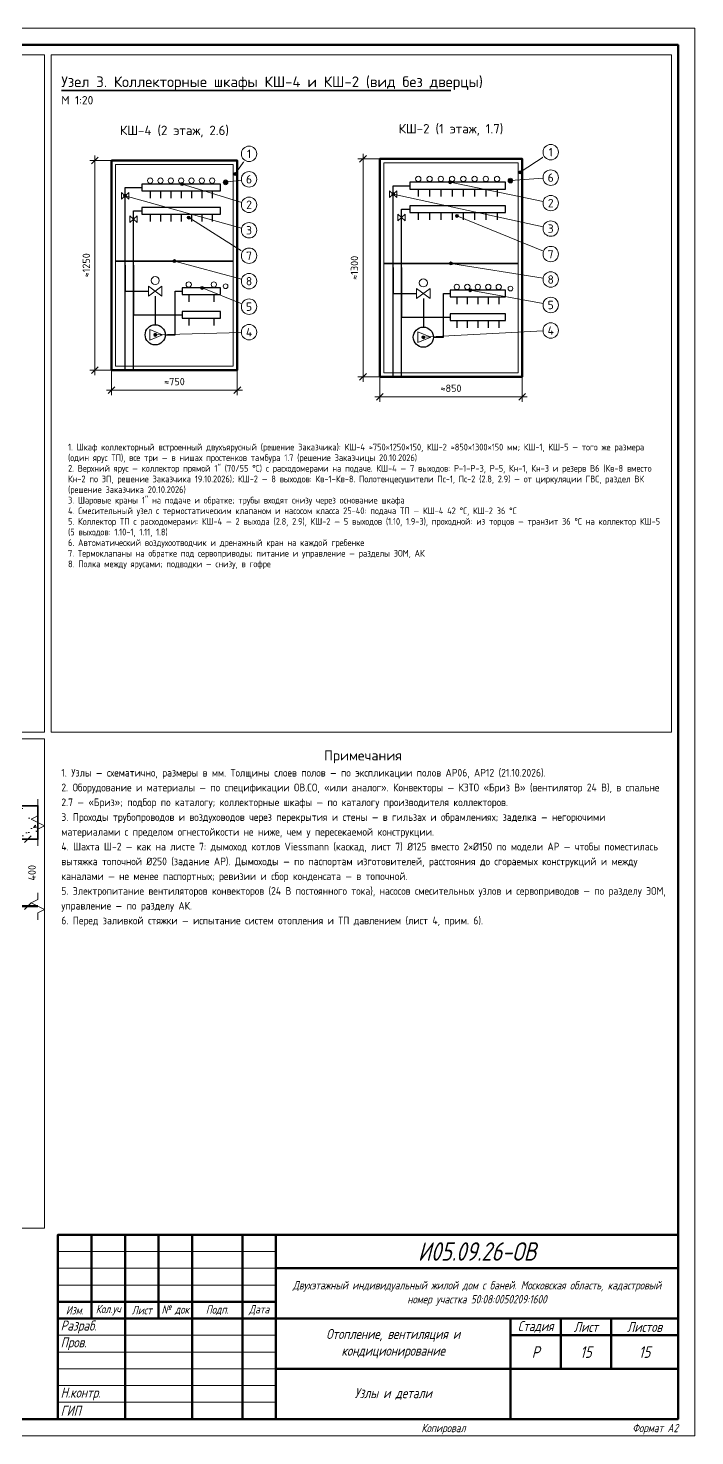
# Paper-space layout 'Лист' of a CAD drawing. Header units: millimetres. Extents: x 0 to 594, y 0 to 420.
# Drawn here: x 395.1 to 594, y 0 to 420 of the extents above; entities that cross this region are included whole.
import ezdxf
from ezdxf.enums import TextEntityAlignment as Align

# ---------------------------------------------------------------- set-up
doc = ezdxf.new("R2010")
doc.units = ezdxf.units.MM
for name, color, linetype, lineweight in [('Размеры', 7, 'Continuous', 13), ('Рамка', 7, 'Continuous', 50), ('Таблицы', 7, 'Continuous', 18), ('Текст', 7, 'Continuous', 18), ('Тонкие', 8, 'Continuous', 13), ('Узлы', 7, 'Continuous', 35), ('Штриховка', 8, 'Continuous', 13)]:
    doc.layers.add(name, color=color, linetype=linetype, lineweight=lineweight)
doc.styles.add('GOST', font='isocpeur.ttf', dxfattribs={"width": 0.9})
doc.styles.add('GOST_I', font='isocpeur.ttf', dxfattribs={"width": 0.8})

psp = doc.layouts.new('Лист')

# ---------------------------------------------------------------- hatches: boundary and pattern name
at = {"layer": 'Тонкие'}
h = psp.add_hatch(color=7, dxfattribs=at)
edge = h.paths.add_edge_path()
edge.add_arc((441, 373.5), 0.45, 0, 360)
h = psp.add_hatch(color=7, dxfattribs=at)
edge = h.paths.add_edge_path()
edge.add_arc((454, 374), 0.45, 0, 360)
h = psp.add_hatch(color=7, dxfattribs=at)
edge = h.paths.add_edge_path()
edge.add_arc((456.9, 376.5), 0.45, 0, 360)
h = psp.add_hatch(color=7, dxfattribs=at)
edge = h.paths.add_edge_path()
edge.add_arc((521, 374), 0.45, 0, 360)
h = psp.add_hatch(color=7, dxfattribs=at)
edge = h.paths.add_edge_path()
edge.add_arc((539, 374.5), 0.45, 0, 360)
h = psp.add_hatch(color=7, dxfattribs=at)
edge = h.paths.add_edge_path()
edge.add_arc((541.9, 377), 0.45, 0, 360)
h = psp.add_hatch(color=7, dxfattribs=at)
edge = h.paths.add_edge_path()
edge.add_arc((424, 370), 0.45, 0, 360)
h = psp.add_hatch(color=7, dxfattribs=at)
edge = h.paths.add_edge_path()
edge.add_arc((504, 370.5), 0.45, 0, 360)
h = psp.add_hatch(color=7, dxfattribs=at)
edge = h.paths.add_edge_path()
edge.add_arc((443, 363.5), 0.45, 0, 360)
h = psp.add_hatch(color=7, dxfattribs=at)
edge = h.paths.add_edge_path()
edge.add_arc((523, 364), 0.45, 0, 360)
h = psp.add_hatch(color=7, dxfattribs=at)
edge = h.paths.add_edge_path()
edge.add_arc((438.75, 350.5), 0.45, 0, 360)
h = psp.add_hatch(color=7, dxfattribs=at)
edge = h.paths.add_edge_path()
edge.add_arc((521.25, 349.8), 0.45, 0, 360)
h = psp.add_hatch(color=7, dxfattribs=at)
edge = h.paths.add_edge_path()
edge.add_arc((447, 342.5), 0.45, 0, 360)
h = psp.add_hatch(color=7, dxfattribs=at)
edge = h.paths.add_edge_path()
edge.add_arc((527, 341.8), 0.45, 0, 360)
h = psp.add_hatch(color=7, dxfattribs=at)
edge = h.paths.add_edge_path()
edge.add_arc((433, 328.5), 0.45, 0, 360)
h = psp.add_hatch(color=7, dxfattribs=at)
edge = h.paths.add_edge_path()
edge.add_arc((513, 327.8), 0.45, 0, 360)
at = {"layer": 'Штриховка'}
h = psp.add_hatch(dxfattribs=at)
h.set_pattern_fill('AR-CONC', scale=0.05)
h.paths.add_polyline_path([(282, 178), (398, 178), (398, 188), (282, 188)])

# ---------------------------------------------------------------- linework, layer by layer
at = {"layer": 'Размеры', "lineweight": 13}
for p, q in [((495, 314.5), (495, 382.5)), ((420, 380.5), (413.5, 380.5)), ((415, 316.5), (415, 382)), ((500, 381), (493.5, 381)), ((420, 318), (413.5, 318)), ((420, 318), (420, 310.5)), ((457.5, 318), (457.5, 310.5)), ((500, 316), (493.5, 316)), ((500, 316), (500, 308.5)), ((542.5, 316), (542.5, 308.5)), ((418.5, 312), (459, 312)), ((498.5, 310), (544, 310))]:
    psp.add_line(p, q, dxfattribs=at)
at = {"layer": 'Размеры', "lineweight": 35}
for p, q in [((414, 379.5), (416, 381.5)), ((494, 380), (496, 382)), ((414, 317), (416, 319)), ((494, 315), (496, 317)), ((419, 311), (421, 313)), ((456.5, 311), (458.5, 313)), ((499, 309), (501, 311)), ((541.5, 309), (543.5, 311)), ((394, 177), (396, 179)), ((394, 157), (396, 159))]:
    psp.add_line(p, q, dxfattribs=at)
at = {"layer": 'Рамка', "lineweight": 50}
for points in [[(20, 5), (589, 5), (589, 415), (20, 415)], [(404, 5), (589, 5), (589, 60), (404, 60)]]:
    psp.add_lwpolyline(points, close=True, dxfattribs=at)
at = {"layer": 'Таблицы', "lineweight": 50}
for p, q in [((414, 35), (414, 60)), ((424, 5), (424, 60)), ((434, 35), (434, 60)), ((444, 5), (444, 60)), ((459, 5), (459, 60)), ((469, 5), (469, 60)), ((469, 50), (589, 50)), ((404, 40), (469, 40)), ((404, 35), (589, 35)), ((539, 5), (539, 35)), ((554, 20), (554, 35)), ((569, 20), (569, 35)), ((539, 30), (589, 30)), ((469, 20), (589, 20))]:
    psp.add_line(p, q, dxfattribs=at)
at = {"layer": 'Таблицы', "lineweight": 18}
for p, q in [((404, 55), (469, 55)), ((404, 50), (469, 50)), ((404, 45), (469, 45)), ((404, 30), (469, 30)), ((404, 25), (469, 25)), ((404, 20), (469, 20)), ((404, 15), (469, 15)), ((404, 10), (469, 10))]:
    psp.add_line(p, q, dxfattribs=at)
at = {"layer": 'Тонкие', "color": 7, "lineweight": 18}
for p, q in [((456.9, 376.5), (459.7, 380.6)), ((541.9, 377), (549.08, 381.73)), ((454, 374), (458.72, 374.61)), ((539, 374.5), (548.71, 375.23)), ((433, 328.5), (458.7, 329.23)), ((513, 327.8), (548.7, 329.68))]:
    psp.add_line(p, q, dxfattribs=at)
at = {"layer": 'Тонкие'}
psp.add_lwpolyline([(0, 0), (594, 0), (594, 420), (0, 420)], close=True, dxfattribs=at)
at = {"layer": 'Тонкие', "color": 8, "lineweight": 13}
psp.add_lwpolyline([(207, 210), (400, 210), (400, 412), (207, 412)], close=True, dxfattribs=at)
at = {"layer": 'Тонкие', "lineweight": 13}
for points in [[(421.2, 319.2), (456.3, 319.2), (456.3, 379.3), (421.2, 379.3)], [(501.2, 317.2), (541.3, 317.2), (541.3, 379.8), (501.2, 379.8)]]:
    psp.add_lwpolyline(points, close=True, dxfattribs=at)
for points in [[(398, 176), (398, 181), (400, 182), (396, 184), (398, 185), (398, 190)], [(398, 154), (398, 156), (400, 157), (396, 159), (398, 160), (398, 162)]]:
    psp.add_lwpolyline(points, dxfattribs=at)
for centre, radius in [((431.5, 374.5), 0.8), ((434.58, 374.5), 0.8), ((437.67, 374.5), 0.8), ((440.75, 374.5), 0.8), ((443.83, 374.5), 0.8), ((446.92, 374.5), 0.8), ((450, 374.5), 0.8), ((454, 374), 0.7), ((511.5, 375), 0.8), ((514.86, 375), 0.8), ((518.21, 375), 0.8), ((521.57, 375), 0.8), ((524.93, 375), 0.8), ((528.29, 375), 0.8), ((531.64, 375), 0.8), ((535, 375), 0.8), ((539, 374.5), 0.7), ((433, 344.7), 1.2), ((513, 344), 1.2), ((443, 343.5), 0.8), ((450.5, 343.5), 0.8), ((454, 343), 0.7), ((523, 342.8), 0.8), ((526.12, 342.8), 0.8), ((529.25, 342.8), 0.8), ((532.38, 342.8), 0.8), ((535.5, 342.8), 0.8), ((539, 342.3), 0.7)]:
    psp.add_circle(centre, radius, dxfattribs=at)
at = {"layer": 'Тонкие'}
for centre in [(441, 373.5), (454, 374), (456.9, 376.5), (521, 374), (539, 374.5), (541.9, 377), (424, 370), (504, 370.5), (443, 363.5), (523, 364), (438.75, 350.5), (521.25, 349.8), (447, 342.5), (527, 341.8), (433, 328.5), (513, 327.8)]:
    psp.add_circle(centre, 0.45, dxfattribs=at)
at = {"layer": 'Узлы', "lineweight": 35}
for p, q in [((405, 401.44), (521.16, 401.44)), ((421.2, 350.5), (456.3, 350.5)), ((501.2, 349.8), (541.3, 349.8))]:
    psp.add_line(p, q, dxfattribs=at)
at = {"layer": 'Узлы', "color": 1, "lineweight": 25}
for p, q in [((431.5, 371.5), (431.5, 369.3)), ((434.58, 371.5), (434.58, 369.3)), ((437.67, 371.5), (437.67, 369.3)), ((440.75, 371.5), (440.75, 369.3)), ((443.83, 371.5), (443.83, 369.3)), ((446.92, 371.5), (446.92, 369.3)), ((450, 371.5), (450, 369.3)), ((511.5, 372), (511.5, 369.8)), ((514.86, 372), (514.86, 369.8)), ((518.21, 372), (518.21, 369.8)), ((521.57, 372), (521.57, 369.8)), ((524.93, 372), (524.93, 369.8)), ((528.29, 372), (528.29, 369.8)), ((531.64, 372), (531.64, 369.8)), ((535, 372), (535, 369.8))]:
    psp.add_line(p, q, dxfattribs=at)
at = {"layer": 'Узлы', "color": 5, "lineweight": 25}
for p, q in [((431.5, 364.5), (431.5, 362.3)), ((434.58, 364.5), (434.58, 362.3)), ((437.67, 364.5), (437.67, 362.3)), ((440.75, 364.5), (440.75, 362.3)), ((443.83, 364.5), (443.83, 362.3)), ((446.92, 364.5), (446.92, 362.3)), ((450, 364.5), (450, 362.3)), ((511.5, 365), (511.5, 362.8)), ((514.86, 365), (514.86, 362.8)), ((518.21, 365), (518.21, 362.8)), ((521.57, 365), (521.57, 362.8)), ((524.93, 365), (524.93, 362.8)), ((528.29, 365), (528.29, 362.8)), ((531.64, 365), (531.64, 362.8)), ((535, 365), (535, 362.8))]:
    psp.add_line(p, q, dxfattribs=at)
at = {"layer": 'Узлы', "color": 6, "lineweight": 25}
for p, q in [((443, 340.5), (443, 338.3)), ((450.5, 340.5), (450.5, 338.3)), ((523, 339.8), (523, 337.6)), ((526.12, 339.8), (526.12, 337.6)), ((529.25, 339.8), (529.25, 337.6)), ((532.38, 339.8), (532.38, 337.6)), ((535.5, 339.8), (535.5, 337.6))]:
    psp.add_line(p, q, dxfattribs=at)
at = {"layer": 'Узлы', "color": 4, "lineweight": 25}
for p, q in [((443, 333.5), (443, 331.3)), ((450.5, 333.5), (450.5, 331.3)), ((523, 332.8), (523, 330.6)), ((526.12, 332.8), (526.12, 330.6)), ((529.25, 332.8), (529.25, 330.6)), ((532.38, 332.8), (532.38, 330.6)), ((535.5, 332.8), (535.5, 330.6))]:
    psp.add_line(p, q, dxfattribs=at)
at = {"layer": 'Узлы', "lineweight": 50}
psp.add_line((349, 158), (398, 158), dxfattribs=at)
for points in [[(420, 318), (457.5, 318), (457.5, 380.5), (420, 380.5)], [(500, 316), (542.5, 316), (542.5, 381), (500, 381)]]:
    psp.add_lwpolyline(points, close=True, dxfattribs=at)
at = {"layer": 'Узлы', "color": 1, "lineweight": 25}
for points in [[(509, 372), (537.5, 372), (537.5, 374), (509, 374)], [(429, 371.5), (452.5, 371.5), (452.5, 373.5), (429, 373.5)]]:
    psp.add_lwpolyline(points, close=True, dxfattribs=at)
at = {"layer": 'Узлы', "lineweight": 18}
for points in [[(422.9, 369), (425.1, 371), (425.1, 369), (422.9, 371)], [(502.9, 369.5), (505.1, 371.5), (505.1, 369.5), (502.9, 371.5)], [(425.4, 362), (427.6, 364), (427.6, 362), (425.4, 364)], [(505.4, 362.5), (507.6, 364.5), (507.6, 362.5), (505.4, 364.5)], [(431, 343), (435, 340), (435, 343), (431, 340)], [(511, 342.3), (515, 339.3), (515, 342.3), (511, 339.3)]]:
    psp.add_lwpolyline(points, close=True, dxfattribs=at)
at = {"layer": 'Узлы', "color": 1, "lineweight": 25}
for points in [[(424, 318), (424, 372.5), (429, 372.5)], [(504, 316), (504, 373), (509, 373)], [(424, 349.3), (424, 341.5), (431, 341.5)], [(504, 348.6), (504, 340.8), (511, 340.8)], [(433, 340), (433, 331.5)], [(513, 339.3), (513, 330.8)]]:
    psp.add_lwpolyline(points, dxfattribs=at)
at = {"layer": 'Узлы', "color": 5, "lineweight": 25}
for points in [[(426.5, 318), (426.5, 365.5), (429, 365.5)], [(506.5, 316), (506.5, 366), (509, 366)]]:
    psp.add_lwpolyline(points, dxfattribs=at)
for points in [[(429, 364.5), (452.5, 364.5), (452.5, 366.5), (429, 366.5)], [(509, 365), (537.5, 365), (537.5, 367), (509, 367)]]:
    psp.add_lwpolyline(points, close=True, dxfattribs=at)
at = {"layer": 'Узлы', "color": 4, "lineweight": 25}
for points in [[(426.5, 349.3), (426.5, 334.5), (441, 334.5)], [(506.5, 348.6), (506.5, 333.8), (521, 333.8)]]:
    psp.add_lwpolyline(points, dxfattribs=at)
at = {"layer": 'Узлы', "color": 6, "lineweight": 25}
for points in [[(436, 328.5), (439, 328.5), (439, 341.5), (441, 341.5)], [(516, 327.8), (519, 327.8), (519, 340.8), (521, 340.8)]]:
    psp.add_lwpolyline(points, dxfattribs=at)
for points in [[(441, 340.5), (452.5, 340.5), (452.5, 342.5), (441, 342.5)], [(521, 339.8), (537.5, 339.8), (537.5, 341.8), (521, 341.8)]]:
    psp.add_lwpolyline(points, close=True, dxfattribs=at)
at = {"layer": 'Узлы', "color": 4, "lineweight": 25}
for points in [[(441, 333.5), (452.5, 333.5), (452.5, 335.5), (441, 335.5)], [(521, 332.8), (537.5, 332.8), (537.5, 334.8), (521, 334.8)]]:
    psp.add_lwpolyline(points, close=True, dxfattribs=at)
at = {"layer": 'Узлы', "lineweight": 13}
for points in [[(431.4, 326.9), (435.2, 328.5), (431.4, 330.1)], [(511.4, 326.2), (515.2, 327.8), (511.4, 329.4)]]:
    psp.add_lwpolyline(points, close=True, dxfattribs=at)
at = {"layer": 'Узлы', "lineweight": 35}
psp.add_lwpolyline([(282, 178), (398, 178), (398, 188), (282, 188)], close=True, dxfattribs=at)
at = {"layer": 'Узлы', "lineweight": 25}
for centre in [(433, 328.5), (513, 327.8)]:
    psp.add_circle(centre, 3, dxfattribs=at)

# ---------------------------------------------------------------- texts
at = {"layer": 'Текст', "style": 'GOST'}
for s, height, p in [('Узел 3. Коллекторные шкафы КШ-4 и КШ-2 (вид без дверцы)', 3.2, (405, 404)), ('М 1:20', 2.5, (405, 398.5))]:
    psp.add_text(s, height=height, dxfattribs=at).set_placement(p, align=Align.MIDDLE_LEFT)
for s, height, p in [('КШ-4 (2 этаж, 2.6)', 2.8, (438.75, 389.5)), ('КШ-2 (1 этаж, 1.7)', 2.8, (521.25, 390)), ('Примечания', 3, (495, 203))]:
    psp.add_text(s, height=height, dxfattribs=at).set_placement(p, align=Align.MIDDLE_CENTER)
at = {"layer": 'Текст', "attachment_point": 1, "style": 'GOST'}
for s, insert, char_height, width, line_spacing_factor in [('1. Шкаф коллекторный встроенный двухъярусный (решение Заказчика): КШ-4 ≈750×1250×150, КШ-2 ≈850×1300×150 мм; КШ-1, КШ-5 — того же размера (один ярус ТП), все три — в нишах простенков тамбура 1.7 (решение Заказчицы 20.10.2026)\\P2. Верхний ярус — коллектор прямой 1" (70/55 °С) с расходомерами на подаче. КШ-4 — 7 выходов: Р-1–Р-3, Р-5, Кн-1, Кн-3 и резерв В6 (Кв-8 вместо Кн-2 по ЭП, решение Заказчика 19.10.2026); КШ-2 — 8 выходов: Кв-1–Кв-8. Полотенцесушители Пс-1, Пс-2 (2.8, 2.9) — от циркуляции ГВС, раздел ВК (решение Заказчика 20.10.2026)\\P3. Шаровые краны 1" на подаче и обратке; трубы входят снизу через основание шкафа\\P4. Смесительный узел с термостатическим клапаном и насосом класса 25-40: подача ТП — КШ-4 42 °С, КШ-2 36 °С\\P5. Коллектор ТП с расходомерами: КШ-4 — 2 выхода (2.8, 2.9), КШ-2 — 5 выходов (1.10, 1.9-3), проходной: из торцов — транзит 36 °С на коллектор КШ-5 (5 выходов: 1.10-1, 1.11, 1.8)\\P6. Автоматический воздухоотводчик и дренажный кран на каждой гребенке\\P7. Термоклапаны на обратке под сервоприводы; питание и управление — разделы ЭОМ, АК\\P8. Полка между ярусами; подводки — снизу, в гофре', (407, 296), 2, 178, 0.95), ('1. Узлы — схематично, размеры в мм. Толщины слоев полов — по экспликации полов АР06, АР12 (21.10.2026).\\P2. Оборудование и материалы — по спецификации ОВ.СО, «или аналог». Конвекторы — КЗТО «Бриз В» (вентилятор 24 В), в спальне 2.7 — «Бриз»; подбор по каталогу; коллекторные шкафы — по каталогу производителя коллекторов.\\P3. Проходы трубопроводов и воздуховодов через перекрытия и стены — в гильзах и обрамлениях; заделка — негорючими материалами с пределом огнестойкости не ниже, чем у пересекаемой конструкции.\\P4. Шахта Ш-2 — как на листе 7: дымоход котлов Viessmann (каскад, лист 7) Ø125 вместо 2×Ø150 по модели АР — чтобы поместилась вытяжка топочной Ø250 (задание АР). Дымоходы — по паспортам изготовителей, расстояния до сгораемых конструкций и между каналами — не менее паспортных; ревизии и сбор конденсата — в топочной.\\P5. Электропитание вентиляторов конвекторов (24 В постоянного тока), насосов смесительных узлов и сервоприводов — по разделу ЭОМ, управление — по разделу АК.\\P6. Перед заливкой стяжки — испытание систем отопления и ТП давлением (лист 4, прим. 6).', (405, 199), 2.3, 180, 1.15)]:
    psp.add_mtext(s, dxfattribs=dict(at, insert=insert, char_height=char_height, width=width, line_spacing_factor=line_spacing_factor))
at = {"layer": 'Текст', "style": 'GOST_I'}
for s, insert, char_height, attachment_point in [('{\\W0.8;\\Q15;И05.09.26-ОВ}', (529, 55), 5.5, 5), ('{\\W0.8;\\Q15;Изм.}', (409, 37.5), 2.5, 5), ('{\\W0.8;\\Q15;Кол.уч}', (419, 37.5), 2.5, 5), ('{\\W0.8;\\Q15;Лист}', (429, 37.5), 2.5, 5), ('{\\W0.8;\\Q15;№ док}', (439, 37.5), 2.5, 5), ('{\\W0.8;\\Q15;Подп.}', (451.5, 37.5), 2.5, 5), ('{\\W0.8;\\Q15;Дата}', (464, 37.5), 2.5, 5), ('{\\W0.8;\\Q15;Разраб.}', (404.8, 32.5), 3, 4), ('{\\W0.8;\\Q15;Стадия}', (546.5, 32.5), 3, 5), ('{\\W0.8;\\Q15;Лист}', (561.5, 32.5), 3, 5), ('{\\W0.8;\\Q15;Листов}', (579, 32.5), 3, 5), ('{\\W0.8;\\Q15;Пров.}', (404.8, 27.5), 3, 4), ('{\\W0.8;\\Q15;}', (424.8, 32.5), 3, 4), ('{\\W0.8;\\Q15;}', (459.6, 32.5), 3, 4), ('{\\W0.8;\\Q15;}', (424.8, 27.5), 3, 4), ('{\\W0.8;\\Q15;}', (459.6, 27.5), 3, 4), ('{\\W0.8;\\Q15;Р}', (546.5, 25), 3.5, 5), ('{\\W0.8;\\Q15;15}', (561.5, 25), 3.5, 5), ('{\\W0.8;\\Q15;15}', (579, 25), 3.5, 5), ('{\\W0.8;\\Q15;Н.контр.}', (404.8, 12.5), 3, 4), ('{\\W0.8;\\Q15;ГИП}', (404.8, 7.5), 3, 4), ('{\\W0.8;\\Q15;}', (424.8, 12.5), 3, 4), ('{\\W0.8;\\Q15;}', (459.6, 12.5), 3, 4), ('{\\W0.8;\\Q15;}', (424.8, 7.5), 3, 4), ('{\\W0.8;\\Q15;}', (459.6, 7.5), 3, 4), ('{\\W0.8;\\Q15;Копировал}', (519, 2), 2.5, 5), ('{\\W0.8;\\Q15;Формат А2}', (589, 2), 2.5, 6)]:
    psp.add_mtext(s, dxfattribs=dict(at, insert=insert, char_height=char_height, attachment_point=attachment_point))
at = {"layer": 'Текст', "attachment_point": 5, "style": 'GOST_I'}
for s, insert, char_height, width in [('{\\W0.8;\\Q15;Двухэтажный индивидуальный жилой дом с баней. Московская область, кадастровый номер участка 50:08:0050209:1600}', (529, 42.5), 2.5, 116), ('{\\W0.8;\\Q15;Отопление, вентиляция и кондиционирование}', (504, 27.5), 3, 66), ('{\\W0.8;\\Q15;Узлы и детали}', (504, 12.5), 3, 66)]:
    psp.add_mtext(s, dxfattribs=dict(at, insert=insert, char_height=char_height, width=width))

# ---------------------------------------------------------------- next in the draw order: wipeouts: each hides what was drawn before it
for points in [[(458.7, 380.2), (463.3, 380.2), (463.3, 384.8), (458.7, 384.8)], [(548.7, 380.7), (553.3, 380.7), (553.3, 385.3), (548.7, 385.3)], [(458.7, 372.6), (463.3, 372.6), (463.3, 377.2), (458.7, 377.2)], [(548.7, 373.1), (553.3, 373.1), (553.3, 377.7), (548.7, 377.7)], [(411.8, 345.44), (413.9, 345.44), (413.9, 353.06), (411.8, 353.06)], [(491.8, 344.69), (493.9, 344.69), (493.9, 352.31), (491.8, 352.31)], [(548.7, 327.5), (553.3, 327.5), (553.3, 332.1), (548.7, 332.1)], [(458.7, 327), (463.3, 327), (463.3, 331.6), (458.7, 331.6)], [(435.62, 313.1), (441.88, 313.1), (441.88, 315.3), (435.62, 315.3)], [(518.12, 311.1), (524.38, 311.1), (524.38, 313.3), (518.12, 313.3)], [(396.1, 165.55), (398.2, 165.55), (398.2, 170.45), (396.1, 170.45)]]:
    psp.add_wipeout(points)

# ---------------------------------------------------------------- next in the draw order: linework, layer by layer
at = {"layer": 'Тонкие', "color": 7, "lineweight": 18}
for p, q in [((521, 374), (548.75, 368.27)), ((441, 373.5), (458.8, 367.98))]:
    psp.add_line(p, q, dxfattribs=at)
at = {"layer": 'Тонкие', "color": 8, "lineweight": 13}
psp.add_lwpolyline([(273, 62), (400, 62), (400, 208), (273, 208)], close=True, dxfattribs=at)
at = {"layer": 'Тонкие', "color": 7, "lineweight": 18}
for centre in [(461, 382.5), (551, 383), (461, 374.9), (551, 375.4), (551, 329.8), (461, 329.3)]:
    psp.add_circle(centre, 2.3, dxfattribs=at)

# ---------------------------------------------------------------- next in the draw order: texts
at = {"layer": 'Размеры', "style": 'GOST'}
for s, p in [('≈1250', (414.2, 349.25)), ('≈1300', (494.2, 348.5)), ('400', (398, 168))]:
    psp.add_text(s, height=2.2, rotation=90, dxfattribs=at).set_placement(p, align=Align.BOTTOM_CENTER)
for s, p in [('≈750', (438.75, 312.8)), ('≈850', (521.25, 310.8))]:
    psp.add_text(s, height=2.2, dxfattribs=at).set_placement(p, align=Align.BOTTOM_CENTER)
at = {"layer": 'Текст', "style": 'GOST'}
for s, p in [('1', (461, 382.5)), ('1', (551, 383)), ('6', (461, 374.9)), ('6', (551, 375.4)), ('4', (461, 329.3)), ('4', (551, 329.8))]:
    psp.add_text(s, height=2.5, dxfattribs=at).set_placement(p, align=Align.MIDDLE_CENTER)

# ---------------------------------------------------------------- next in the draw order: wipeouts: each hides what was drawn before it
for points in [[(458.7, 365), (463.3, 365), (463.3, 369.6), (458.7, 369.6)], [(548.7, 365.5), (553.3, 365.5), (553.3, 370.1), (548.7, 370.1)]]:
    psp.add_wipeout(points)

# ---------------------------------------------------------------- next in the draw order: linework, layer by layer
at = {"layer": 'Тонкие', "color": 7, "lineweight": 18}
for p, q in [((424, 370), (458.78, 360.32)), ((504, 370.5), (548.75, 360.69))]:
    psp.add_line(p, q, dxfattribs=at)
for centre in [(461, 367.3), (551, 367.8)]:
    psp.add_circle(centre, 2.3, dxfattribs=at)

# ---------------------------------------------------------------- next in the draw order: texts
at = {"layer": 'Текст', "style": 'GOST'}
for p in [(461, 367.3), (551, 367.8)]:
    psp.add_text('2', height=2.5, dxfattribs=at).set_placement(p, align=Align.MIDDLE_CENTER)

# ---------------------------------------------------------------- next in the draw order: wipeouts: each hides what was drawn before it
for points in [[(458.7, 357.4), (463.3, 357.4), (463.3, 362), (458.7, 362)], [(548.7, 357.9), (553.3, 357.9), (553.3, 362.5), (548.7, 362.5)]]:
    psp.add_wipeout(points)

# ---------------------------------------------------------------- next in the draw order: linework, layer by layer
at = {"layer": 'Тонкие', "color": 7, "lineweight": 18}
for p, q in [((443, 363.5), (459.06, 353.33)), ((523, 364), (548.87, 353.47))]:
    psp.add_line(p, q, dxfattribs=at)
for centre in [(461, 359.7), (551, 360.2)]:
    psp.add_circle(centre, 2.3, dxfattribs=at)

# ---------------------------------------------------------------- next in the draw order: texts
at = {"layer": 'Текст', "style": 'GOST'}
for p in [(551, 360.2), (461, 359.7)]:
    psp.add_text('3', height=2.5, dxfattribs=at).set_placement(p, align=Align.MIDDLE_CENTER)

# ---------------------------------------------------------------- next in the draw order: wipeouts: each hides what was drawn before it
for points in [[(458.7, 349.8), (463.3, 349.8), (463.3, 354.4), (458.7, 354.4)], [(548.7, 350.3), (553.3, 350.3), (553.3, 354.9), (548.7, 354.9)]]:
    psp.add_wipeout(points)

# ---------------------------------------------------------------- next in the draw order: linework, layer by layer
at = {"layer": 'Тонкие', "color": 7, "lineweight": 18}
for p, q in [((438.75, 350.5), (458.78, 345.1)), ((521.25, 349.8), (548.73, 345.37))]:
    psp.add_line(p, q, dxfattribs=at)
for centre in [(461, 352.1), (551, 352.6)]:
    psp.add_circle(centre, 2.3, dxfattribs=at)

# ---------------------------------------------------------------- next in the draw order: texts
at = {"layer": 'Текст', "style": 'GOST'}
for p in [(461, 352.1), (551, 352.6)]:
    psp.add_text('7', height=2.5, dxfattribs=at).set_placement(p, align=Align.MIDDLE_CENTER)

# ---------------------------------------------------------------- next in the draw order: wipeouts: each hides what was drawn before it
for points in [[(458.7, 342.2), (463.3, 342.2), (463.3, 346.8), (458.7, 346.8)], [(548.7, 342.7), (553.3, 342.7), (553.3, 347.3), (548.7, 347.3)]]:
    psp.add_wipeout(points)

# ---------------------------------------------------------------- next in the draw order: linework, layer by layer
at = {"layer": 'Тонкие', "color": 7, "lineweight": 18}
for p, q in [((447, 342.5), (458.86, 337.75)), ((527, 341.8), (548.74, 337.81))]:
    psp.add_line(p, q, dxfattribs=at)
for centre in [(461, 344.5), (551, 345)]:
    psp.add_circle(centre, 2.3, dxfattribs=at)

# ---------------------------------------------------------------- next in the draw order: texts
at = {"layer": 'Текст', "style": 'GOST'}
for p in [(461, 344.5), (551, 345)]:
    psp.add_text('8', height=2.5, dxfattribs=at).set_placement(p, align=Align.MIDDLE_CENTER)

# ---------------------------------------------------------------- next in the draw order: wipeouts: each hides what was drawn before it
for points in [[(458.7, 334.6), (463.3, 334.6), (463.3, 339.2), (458.7, 339.2)], [(548.7, 335.1), (553.3, 335.1), (553.3, 339.7), (548.7, 339.7)]]:
    psp.add_wipeout(points)

# ---------------------------------------------------------------- next in the draw order: linework, layer by layer
at = {"layer": 'Тонкие', "color": 8, "lineweight": 13}
psp.add_lwpolyline([(402, 210), (587, 210), (587, 412), (402, 412)], close=True, dxfattribs=at)
at = {"layer": 'Тонкие', "color": 7, "lineweight": 18}
for centre in [(461, 336.9), (551, 337.4)]:
    psp.add_circle(centre, 2.3, dxfattribs=at)

# ---------------------------------------------------------------- next in the draw order: texts
at = {"layer": 'Текст', "style": 'GOST'}
for p in [(461, 336.9), (551, 337.4)]:
    psp.add_text('5', height=2.5, dxfattribs=at).set_placement(p, align=Align.MIDDLE_CENTER)

doc.saveas('drawing.dxf')
